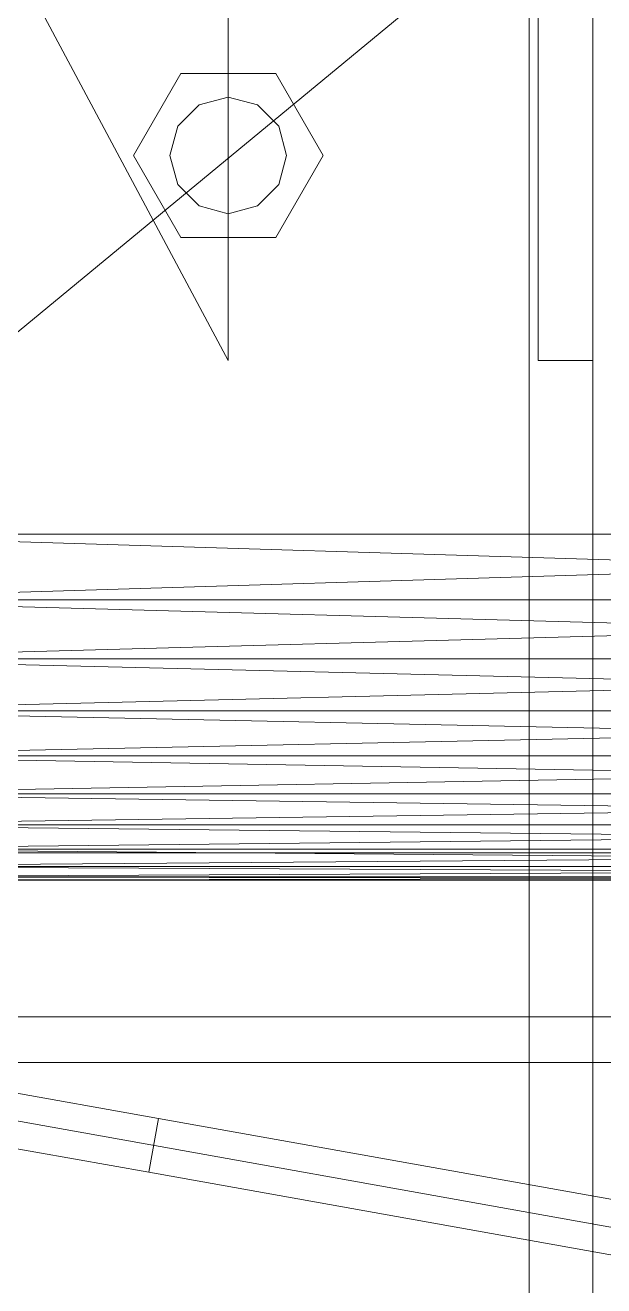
# Model space of a CAD drawing. Header units: millimetres. Extents: x -1970 to 59977, y -50268 to 6837.
# Drawn here: x 1507.7 to 1571.2, y -33413 to -33274.6 of the extents above; entities that cross this region are included whole.
import ezdxf

# ---------------------------------------------------------------- set-up
doc = ezdxf.new("R2010")
doc.units = ezdxf.units.MM
for name, color, linetype, lineweight in [('frontal_C03', 7, 'Continuous', 0), ('frontal_dos-mix', 7, 'Continuous', 0), ('frontal_secador', 7, 'Continuous', 0)]:
    doc.layers.add(name, color=color, linetype=linetype, lineweight=lineweight)

msp = doc.modelspace()

# ---------------------------------------------------------------- linework, layer by layer
at = {"layer": 'frontal_C03'}
for p, q in [((1563, -35975), (1563, -32996.942)), ((1570, -35975), (1570, -32996.942)), ((1530, -33311.434), (1475, -33208.434)), ((1530, -33208.434), (1530, -33311.434)), ((1564, -33311.434), (1564, -33208.434)), ((1570, -33311.434), (1570, -33208.434)), ((1563, -35975), (1563, -33266.434)), ((1570, -35975), (1570, -33266.434)), ((1519.6, -33288.934), (1524.8, -33279.927)), ((1524.8, -33279.927), (1535.2, -33279.927)), ((1535.2, -33279.927), (1540.4, -33288.934)), ((1526.8, -33283.391), (1530, -33282.534)), ((1530, -33282.534), (1533.2, -33283.391)), ((1524.457, -33285.734), (1526.8, -33283.391)), ((1533.2, -33283.391), (1535.543, -33285.734)), ((1523.6, -33288.934), (1524.457, -33285.734)), ((1535.543, -33285.734), (1536.4, -33288.934)), ((1524.8, -33297.94), (1519.6, -33288.934)), ((1524.457, -33292.134), (1523.6, -33288.934)), ((1540.4, -33288.934), (1535.2, -33297.94)), ((1536.4, -33288.934), (1535.543, -33292.134)), ((1526.8, -33294.476), (1524.457, -33292.134)), ((1535.543, -33292.134), (1533.2, -33294.476)), ((1530, -33295.334), (1526.8, -33294.476)), ((1533.2, -33294.476), (1530, -33295.334)), ((1535.2, -33297.94), (1524.8, -33297.94)), ((1570, -33311.434), (1564, -33311.434))]:
    msp.add_line(p, q, dxfattribs=at)
at = {"layer": 'frontal_dos-mix'}
for p, q in [((265.556, -33172.991), (1915.556, -33467.991)), ((1522.328, -33394.639), (1128.572, -33324.24)), ((1521.272, -33400.546), (1127.516, -33330.147)), ((1522.328, -33394.639), (1521.272, -33400.546)), ((1916.084, -33465.038), (1522.328, -33394.639)), ((1915.028, -33470.945), (1521.272, -33400.546))]:
    msp.add_line(p, q, dxfattribs=at)
at = {"layer": 'frontal_secador'}
for p, q in [((1715, -33136.5), (1480, -33330.5)), ((1715, -33337.72), (1480, -33330.5)), ((1715, -33330.5), (1480, -33330.5)), ((1715, -33330.5), (1480, -33337.72)), ((1715, -33344.18), (1480, -33337.72)), ((1715, -33337.72), (1480, -33337.72)), ((1715, -33337.72), (1480, -33344.18)), ((1715, -33349.88), (1480, -33344.18)), ((1715, -33344.18), (1480, -33344.18)), ((1715, -33344.18), (1480, -33349.88)), ((1715, -33354.82), (1480, -33349.88)), ((1715, -33349.88), (1480, -33349.88)), ((1715, -33349.88), (1480, -33354.82)), ((1715, -33359), (1480, -33354.82)), ((1715, -33354.82), (1480, -33354.82)), ((1715, -33354.82), (1480, -33359)), ((1715, -33362.42), (1480, -33359)), ((1715, -33359), (1480, -33359)), ((1715, -33359), (1480, -33362.42)), ((1715, -33365.08), (1480, -33362.42)), ((1715, -33362.42), (1480, -33362.42)), ((1715, -33362.42), (1480, -33365.08)), ((1440, -33365.5), (1710, -33365.5)), ((1715, -33366.98), (1480, -33365.08)), ((1715, -33365.08), (1480, -33365.08)), ((1715, -33365.08), (1480, -33366.98)), ((1715, -33368.12), (1480, -33366.98)), ((1715, -33366.98), (1480, -33366.98)), ((1715, -33366.98), (1480, -33368.12)), ((1715, -33368.5), (1480, -33368.12)), ((1715, -33368.12), (1480, -33368.12)), ((1715, -33368.12), (1480, -33368.5)), ((1480, -33368.5), (1715, -33368.5)), ((1325, -33383.5), (2125, -33383.5)), ((1440, -33383.5), (1710, -33383.5)), ((1325, -33388.5), (2125, -33388.5))]:
    msp.add_line(p, q, dxfattribs=at)

doc.saveas('drawing.dxf')
